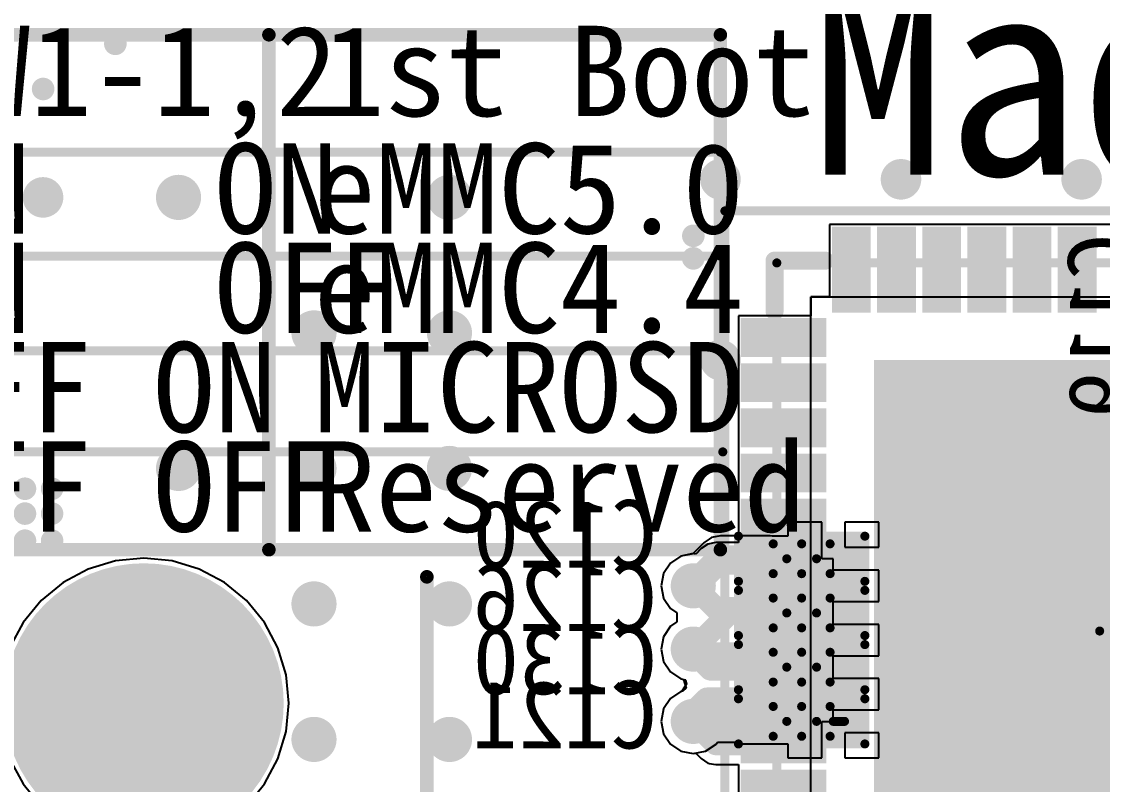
# Model space of a CAD drawing. Header units: millimetres. Extents: x 15 to 120, y 22 to 104.
# Drawn here: x 88.26 to 100.23, y 53.5 to 61.95 of the extents above; entities that cross this region are included whole.
import ezdxf

# ---------------------------------------------------------------- set-up
doc = ezdxf.new("R2010")
doc.units = ezdxf.units.MM
for name, color, linetype in [('BottomLayer', 5, 'Continuous'), ('BottomOverlay', 54, 'Continuous'), ('BottomPaste', 16, 'Continuous'), ('BottomSolder', 6, 'Continuous'), ('Mechanical13', 56, 'Continuous'), ('Mechanical15', 56, 'Continuous'), ('MultiLayer', 9, 'Continuous'), ('TopLayer', 1, 'Continuous'), ('TopOverlay', 2, 'Continuous'), ('TopPaste', 8, 'Continuous'), ('TopSolder', 216, 'Continuous')]:
    doc.layers.add(name, color=color, linetype=linetype)

msp = doc.modelspace()

# ---------------------------------------------------------------- linework, layer by layer
at = {"layer": 'BottomLayer'}
for p, q in [((97.123, 56.404), (96.746, 56.404)), ((96.746, 56.404), (96.746, 56.25)), ((97.123, 56), (97.123, 56.404)), ((97.754, 56.404), (97.377, 56.404)), ((97.377, 56.404), (97.377, 56.127)), ((97.754, 56.127), (97.754, 56.404)), ((96, 56.255), (95.902, 56.235)), ((96.55, 56.255), (96, 56.255)), ((96.575, 56.25), (96.55, 56.255)), ((96.746, 56.25), (96.575, 56.25)), ((95.82, 56.18), (95.695, 56.056)), ((95.875, 56.217), (95.82, 56.18)), ((95.902, 56.235), (95.875, 56.217)), ((95.563, 56.03), (95.448, 55.952)), ((95.695, 56.056), (95.563, 56.03)), ((97.377, 56.127), (97.754, 56.127)), ((89.301, 55.977), (89, 55.885)), ((89.615, 56.008), (89.301, 55.977)), ((89.929, 55.977), (89.615, 56.008)), ((90.23, 55.885), (89.929, 55.977)), ((95.448, 55.952), (95.37, 55.837)), ((97.25, 56), (97.123, 56)), ((97.25, 55.873), (97.25, 56)), ((89, 55.885), (88.722, 55.737)), ((90.508, 55.737), (90.23, 55.885)), ((95.37, 55.837), (95.343, 55.7)), ((97.754, 55.873), (97.25, 55.873)), ((97.754, 55.596), (97.754, 55.873)), ((88.722, 55.737), (88.478, 55.537)), ((90.752, 55.537), (90.508, 55.737)), ((95.343, 55.7), (95.37, 55.563)), ((88.478, 55.537), (88.278, 55.293)), ((90.952, 55.293), (90.752, 55.537)), ((95.37, 55.563), (95.448, 55.448)), ((97.754, 55.527), (97.754, 55.596)), ((95.448, 55.448), (95.519, 55.4)), ((97.25, 55.273), (97.25, 55.527)), ((97.25, 55.527), (97.754, 55.527)), ((88.278, 55.293), (88.13, 55.015)), ((91.1, 55.015), (90.952, 55.293)), ((95.519, 55.3), (95.448, 55.252)), ((95.519, 55.4), (95.519, 55.3)), ((95.448, 55.252), (95.37, 55.137)), ((97.754, 55.273), (97.25, 55.273)), ((97.754, 54.996), (97.754, 55.273)), ((95.37, 55.137), (95.343, 55)), ((91.192, 54.714), (91.1, 55.015)), ((95.343, 55), (95.37, 54.863)), ((97.754, 54.927), (97.754, 54.996)), ((95.37, 54.863), (95.448, 54.748)), ((97.25, 54.673), (97.25, 54.927)), ((97.25, 54.927), (97.754, 54.927)), ((91.223, 54.4), (91.192, 54.714)), ((95.448, 54.748), (95.563, 54.67)), ((95.563, 54.67), (95.591, 54.665)), ((95.591, 54.665), (95.62, 54.569)), ((97.754, 54.673), (97.25, 54.673)), ((97.754, 54.396), (97.754, 54.673)), ((95.448, 54.452), (95.37, 54.337)), ((95.563, 54.53), (95.448, 54.452)), ((95.586, 54.534), (95.563, 54.53)), ((95.62, 54.569), (95.586, 54.534)), ((91.192, 54.086), (91.223, 54.4)), ((95.37, 54.337), (95.343, 54.2)), ((97.754, 54.327), (97.754, 54.396)), ((97.25, 54.2), (97.25, 54.327)), ((97.25, 54.327), (97.754, 54.327)), ((95.343, 54.2), (95.37, 54.063)), ((97.123, 53.796), (97.123, 54.2)), ((97.123, 54.2), (97.25, 54.2)), ((91.1, 53.785), (91.192, 54.086)), ((95.37, 54.063), (95.448, 53.948)), ((97.754, 54.073), (97.377, 54.073)), ((97.377, 54.073), (97.377, 53.796)), ((97.754, 53.796), (97.754, 54.073)), ((95.448, 53.948), (95.563, 53.87)), ((95.563, 53.87), (95.7, 53.843)), ((95.7, 53.843), (95.837, 53.87)), ((95.837, 53.87), (95.952, 53.948)), ((95.952, 53.948), (95.968, 53.971)), ((95.968, 53.971), (96.2, 53.971)), ((96.2, 53.971), (96.2, 53.95)), ((96.2, 53.95), (96.746, 53.95)), ((96.746, 53.95), (96.746, 53.796)), ((88.13, 53.785), (88.278, 53.507)), ((90.952, 53.507), (91.1, 53.785)), ((96.746, 53.796), (97.123, 53.796)), ((97.377, 53.796), (97.754, 53.796)), ((88.278, 53.507), (88.478, 53.263)), ((90.752, 53.263), (90.952, 53.507))]:
    msp.add_line(p, q, dxfattribs=at)
for points, const_width in [([(89.238, 61.7, 1), (89.363, 61.7, 1)], 0.125), ([(89.875, 60, 1), (90.125, 60, 1)], 0.25), ([(92.875, 60, 1), (93.125, 60, 1)], 0.25), ([(91.375, 58.5, 1), (91.625, 58.5, 1)], 0.25), ([(92.875, 58.5, 1), (93.125, 58.5, 1)], 0.25), ([(89.875, 57, 1), (90.125, 57, 1)], 0.25), ([(91.375, 57, 1), (91.625, 57, 1)], 0.25), ([(92.875, 57, 1), (93.125, 57, 1)], 0.25), ([(95.925, 56, 1), (96.075, 56, 1)], 0.15), ([(95.925, 56, 1), (96.075, 56, 1)], 0.15), ([(96.475, 56, 1), (96.625, 56, 1)], 0.15), ([(97.063, 56, 1), (97.187, 56, 1)], 0.125), ([(97.313, 56, 1), (97.437, 56, 1)], 0.125), ([(97.863, 56, 1), (97.988, 56, 1)], 0.125), ([(88.865, 54.4, 1), (90.365, 54.4, 1)], 1.5), ([(95.575, 55.7, 1), (95.825, 55.7, 1)], 0.25), ([(95.625, 55.7, 1), (95.775, 55.7, 1)], 0.15), ([(91.375, 55.5, 1), (91.625, 55.5, 1)], 0.25), ([(92.875, 55.5, 1), (93.125, 55.5, 1)], 0.25), ([(96.037, 55.4, 1), (96.162, 55.4, 1)], 0.125), ([(96.037, 55.4, 1), (96.162, 55.4, 1)], 0.125), ([(96.487, 55.4, 1), (96.612, 55.4, 1)], 0.125), ([(97.063, 55.4, 1), (97.187, 55.4, 1)], 0.125), ([(97.313, 55.4, 1), (97.437, 55.4, 1)], 0.125), ([(95.575, 55, 1), (95.825, 55, 1)], 0.25), ([(95.625, 55, 1), (95.775, 55, 1)], 0.15), ([(95.638, 55, 1), (95.763, 55, 1)], 0.125), ([(95.825, 54.8, 1), (95.975, 54.8, 1)], 0.15), ([(95.825, 54.8, 1), (95.975, 54.8, 1)], 0.15), ([(96.475, 54.8, 1), (96.625, 54.8, 1)], 0.15), ([(97.063, 54.8, 1), (97.187, 54.8, 1)], 0.125), ([(97.313, 54.8, 1), (97.437, 54.8, 1)], 0.125), ([(95.575, 54.2, 1), (95.825, 54.2, 1)], 0.25), ([(91.375, 54, 1), (91.625, 54, 1)], 0.25), ([(92.875, 54, 1), (93.125, 54, 1)], 0.25), ([(95.638, 54.2, 1), (95.763, 54.2, 1)], 0.125), ([(95.638, 54.2, 1), (95.763, 54.2, 1)], 0.125), ([(95.638, 54.2, 1), (95.763, 54.2, 1)], 0.125), ([(96.487, 54.2, 1), (96.612, 54.2, 1)], 0.125), ([(97.063, 54.2, 1), (97.187, 54.2, 1)], 0.125), ([(97.225, 54.2, 1), (97.275, 54.2, 1)], 0.05), ([(97.313, 54.2, 1), (97.437, 54.2, 1)], 0.125), ([(97.35, 54.2, 1), (97.4, 54.2, 1)], 0.05), ([(97.863, 54.2, 1), (97.988, 54.2, 1)], 0.125)]:
    msp.add_lwpolyline(points, format="xyb", close=True, dxfattribs=dict(at, const_width=const_width))
for points, const_width in [([(95.7, 55.7), (96, 56)], 0.3), ([(96, 56), (96.55, 56)], 0.3), ([(95.7, 55), (96.1, 55.4)], 0.25), ([(96.1, 55.4), (96.55, 55.4)], 0.25), ([(95.7, 55), (95.9, 54.8)], 0.3), ([(95.9, 54.8), (96.55, 54.8)], 0.3), ([(95.7, 54.2), (96.55, 54.2)], 0.25), ([(95.7, 54.2), (95.7, 54.2)], 0.25), ([(97.25, 54.2), (97.375, 54.2)], 0.1)]:
    msp.add_lwpolyline(points, dxfattribs=dict(at, const_width=const_width))
for points in [[(96.3, 56.15), (96.3, 55.85), (96.8, 56.15), (96.8, 55.85)], [(97, 56.15), (97, 55.85), (97.5, 56.15), (97.5, 55.85)], [(96.3, 55.55), (96.3, 55.25), (96.8, 55.55), (96.8, 55.25)], [(97, 55.55), (97, 55.25), (97.5, 55.55), (97.5, 55.25)], [(96.3, 54.95), (96.3, 54.65), (96.8, 54.95), (96.8, 54.65)], [(97, 54.95), (97, 54.65), (97.5, 54.95), (97.5, 54.65)], [(96.3, 54.35), (96.3, 54.05), (96.8, 54.35), (96.8, 54.05)], [(97, 54.35), (97, 54.05), (97.5, 54.35), (97.5, 54.05)]]:
    msp.add_solid(points, dxfattribs=at)
at = {"layer": 'BottomPaste'}
for points in [[(96.3, 56.15), (96.3, 55.85), (96.8, 56.15), (96.8, 55.85)], [(96.3, 56.15), (96.3, 55.85), (96.8, 56.15), (96.8, 55.85)], [(97, 56.15), (97, 55.85), (97.5, 56.15), (97.5, 55.85)], [(97, 56.15), (97, 55.85), (97.5, 56.15), (97.5, 55.85)], [(96.3, 55.55), (96.3, 55.25), (96.8, 55.55), (96.8, 55.25)], [(96.3, 55.55), (96.3, 55.25), (96.8, 55.55), (96.8, 55.25)], [(97, 55.55), (97, 55.25), (97.5, 55.55), (97.5, 55.25)], [(97, 55.55), (97, 55.25), (97.5, 55.55), (97.5, 55.25)], [(96.3, 54.95), (96.3, 54.65), (96.8, 54.95), (96.8, 54.65)], [(96.3, 54.95), (96.3, 54.65), (96.8, 54.95), (96.8, 54.65)], [(97, 54.95), (97, 54.65), (97.5, 54.95), (97.5, 54.65)], [(97, 54.95), (97, 54.65), (97.5, 54.95), (97.5, 54.65)], [(96.3, 54.35), (96.3, 54.05), (96.8, 54.35), (96.8, 54.05)], [(96.3, 54.35), (96.3, 54.05), (96.8, 54.35), (96.8, 54.05)], [(97, 54.35), (97, 54.05), (97.5, 54.35), (97.5, 54.05)], [(97, 54.35), (97, 54.05), (97.5, 54.35), (97.5, 54.05)]]:
    msp.add_solid(points, dxfattribs=at)
at = {"layer": 'BottomSolder', "const_width": 1.55}
msp.add_lwpolyline([(88.84, 54.4, 1), (90.39, 54.4, 1)], format="xyb", close=True, dxfattribs=at)
msp.add_lwpolyline([(88.84, 54.4, 1), (90.39, 54.4, 1)], format="xyb", close=True, dxfattribs=at)
at = {"layer": 'BottomSolder'}
for points in [[(96.25, 56.2), (96.25, 55.8), (96.85, 56.2), (96.85, 55.8)], [(96.25, 56.2), (96.25, 55.8), (96.85, 56.2), (96.85, 55.8)], [(96.95, 56.2), (96.95, 55.8), (97.55, 56.2), (97.55, 55.8)], [(96.95, 56.2), (96.95, 55.8), (97.55, 56.2), (97.55, 55.8)], [(96.25, 55.6), (96.25, 55.2), (96.85, 55.6), (96.85, 55.2)], [(96.25, 55.6), (96.25, 55.2), (96.85, 55.6), (96.85, 55.2)], [(96.95, 55.6), (96.95, 55.2), (97.55, 55.6), (97.55, 55.2)], [(96.95, 55.6), (96.95, 55.2), (97.55, 55.6), (97.55, 55.2)], [(96.25, 55), (96.25, 54.6), (96.85, 55), (96.85, 54.6)], [(96.25, 55), (96.25, 54.6), (96.85, 55), (96.85, 54.6)], [(96.95, 55), (96.95, 54.6), (97.55, 55), (97.55, 54.6)], [(96.95, 55), (96.95, 54.6), (97.55, 55), (97.55, 54.6)], [(96.25, 54.4), (96.25, 54), (96.85, 54.4), (96.85, 54)], [(96.25, 54.4), (96.25, 54), (96.85, 54.4), (96.85, 54)], [(96.95, 54.4), (96.95, 54), (97.55, 54.4), (97.55, 54)], [(96.95, 54.4), (96.95, 54), (97.55, 54.4), (97.55, 54)]]:
    msp.add_solid(points, dxfattribs=at)
at = {"layer": 'Mechanical13', "const_width": 0.1}
for points in [[(96.625, 59.275), (104.775, 59.275)], [(96.625, 51.125), (96.625, 59.275)], [(96.585, 55.835), (96.585, 56.165)], [(96.585, 56.165), (97.215, 56.165)], [(97.215, 55.835), (97.215, 56.165)], [(96.585, 55.835), (97.215, 55.835)], [(96.585, 55.235), (96.585, 55.565)], [(96.585, 55.565), (97.215, 55.565)], [(97.215, 55.235), (97.215, 55.565)], [(96.585, 55.235), (97.215, 55.235)], [(96.585, 54.635), (96.585, 54.965)], [(96.585, 54.965), (97.215, 54.965)], [(97.215, 54.635), (97.215, 54.965)], [(96.585, 54.635), (97.215, 54.635)], [(96.585, 54.035), (96.585, 54.365)], [(96.585, 54.365), (97.215, 54.365)], [(97.215, 54.035), (97.215, 54.365)], [(96.585, 54.035), (97.215, 54.035)]]:
    msp.add_lwpolyline(points, dxfattribs=at)
at = {"layer": 'Mechanical13', "const_width": 0.05}
for points in [[(96.6, 59.275, 1), (96.65, 59.275, 1)], [(96.6, 59.275, 1), (96.65, 59.275, 1)], [(96.56, 56.165, 1), (96.61, 56.165, 1)], [(96.56, 56.165, 1), (96.61, 56.165, 1)], [(97.19, 56.165, 1), (97.24, 56.165, 1)], [(97.19, 56.165, 1), (97.24, 56.165, 1)], [(96.56, 55.835, 1), (96.61, 55.835, 1)], [(96.56, 55.835, 1), (96.61, 55.835, 1)], [(97.19, 55.835, 1), (97.24, 55.835, 1)], [(97.19, 55.835, 1), (97.24, 55.835, 1)], [(96.56, 55.565, 1), (96.61, 55.565, 1)], [(96.56, 55.565, 1), (96.61, 55.565, 1)], [(97.19, 55.565, 1), (97.24, 55.565, 1)], [(97.19, 55.565, 1), (97.24, 55.565, 1)], [(96.56, 55.235, 1), (96.61, 55.235, 1)], [(96.56, 55.235, 1), (96.61, 55.235, 1)], [(97.19, 55.235, 1), (97.24, 55.235, 1)], [(97.19, 55.235, 1), (97.24, 55.235, 1)], [(96.56, 54.965, 1), (96.61, 54.965, 1)], [(96.56, 54.965, 1), (96.61, 54.965, 1)], [(97.19, 54.965, 1), (97.24, 54.965, 1)], [(97.19, 54.965, 1), (97.24, 54.965, 1)], [(96.56, 54.635, 1), (96.61, 54.635, 1)], [(96.56, 54.635, 1), (96.61, 54.635, 1)], [(97.19, 54.635, 1), (97.24, 54.635, 1)], [(97.19, 54.635, 1), (97.24, 54.635, 1)], [(96.56, 54.365, 1), (96.61, 54.365, 1)], [(96.56, 54.365, 1), (96.61, 54.365, 1)], [(97.19, 54.365, 1), (97.24, 54.365, 1)], [(97.19, 54.365, 1), (97.24, 54.365, 1)], [(96.56, 54.035, 1), (96.61, 54.035, 1)], [(96.56, 54.035, 1), (96.61, 54.035, 1)], [(97.19, 54.035, 1), (97.24, 54.035, 1)], [(97.19, 54.035, 1), (97.24, 54.035, 1)]]:
    msp.add_lwpolyline(points, format="xyb", close=True, dxfattribs=at)
at = {"layer": 'Mechanical15', "const_width": 0.1}
for points in [[(96.05, 59.85), (105.35, 59.85)], [(96.05, 50.55), (96.05, 59.85)], [(96.2, 55.75), (96.2, 56.25)], [(96.2, 56.25), (97.6, 56.25)], [(97.6, 55.75), (97.6, 56.25)], [(96.9, 55.835), (96.9, 56.165)], [(96.735, 56), (97.065, 56)], [(96.2, 55.75), (97.6, 55.75)], [(96.2, 55.15), (96.2, 55.65)], [(96.2, 55.65), (97.6, 55.65)], [(97.6, 55.15), (97.6, 55.65)], [(96.9, 55.235), (96.9, 55.565)], [(96.735, 55.4), (97.065, 55.4)], [(96.2, 55.15), (97.6, 55.15)], [(100.2, 55.2), (101.2, 55.2)], [(96.2, 54.55), (96.2, 55.05)], [(96.2, 55.05), (97.6, 55.05)], [(97.6, 54.55), (97.6, 55.05)], [(96.9, 54.635), (96.9, 54.965)], [(96.735, 54.8), (97.065, 54.8)], [(96.2, 54.55), (97.6, 54.55)], [(96.2, 53.95), (96.2, 54.45)], [(96.2, 54.45), (97.6, 54.45)], [(97.6, 53.95), (97.6, 54.45)], [(96.9, 54.035), (96.9, 54.365)], [(96.735, 54.2), (97.065, 54.2)], [(96.2, 53.95), (97.6, 53.95)]]:
    msp.add_lwpolyline(points, dxfattribs=at)
at = {"layer": 'Mechanical15', "const_width": 0.05}
for points in [[(96.025, 59.85, 1), (96.075, 59.85, 1)], [(96.025, 59.85, 1), (96.075, 59.85, 1)], [(96.175, 56.25, 1), (96.225, 56.25, 1)], [(96.175, 56.25, 1), (96.225, 56.25, 1)], [(97.575, 56.25, 1), (97.625, 56.25, 1)], [(97.575, 56.25, 1), (97.625, 56.25, 1)], [(96.875, 56.165, 1), (96.925, 56.165, 1)], [(96.71, 56, 1), (96.76, 56, 1)], [(97.04, 56, 1), (97.09, 56, 1)], [(96.175, 55.75, 1), (96.225, 55.75, 1)], [(96.175, 55.75, 1), (96.225, 55.75, 1)], [(96.875, 55.835, 1), (96.925, 55.835, 1)], [(97.575, 55.75, 1), (97.625, 55.75, 1)], [(97.575, 55.75, 1), (97.625, 55.75, 1)], [(96.175, 55.65, 1), (96.225, 55.65, 1)], [(96.175, 55.65, 1), (96.225, 55.65, 1)], [(97.575, 55.65, 1), (97.625, 55.65, 1)], [(97.575, 55.65, 1), (97.625, 55.65, 1)], [(96.875, 55.565, 1), (96.925, 55.565, 1)], [(96.71, 55.4, 1), (96.76, 55.4, 1)], [(97.04, 55.4, 1), (97.09, 55.4, 1)], [(96.175, 55.15, 1), (96.225, 55.15, 1)], [(96.175, 55.15, 1), (96.225, 55.15, 1)], [(96.875, 55.235, 1), (96.925, 55.235, 1)], [(97.575, 55.15, 1), (97.625, 55.15, 1)], [(97.575, 55.15, 1), (97.625, 55.15, 1)], [(100.175, 55.2, 1), (100.225, 55.2, 1)], [(96.175, 55.05, 1), (96.225, 55.05, 1)], [(96.175, 55.05, 1), (96.225, 55.05, 1)], [(97.575, 55.05, 1), (97.625, 55.05, 1)], [(97.575, 55.05, 1), (97.625, 55.05, 1)], [(96.875, 54.965, 1), (96.925, 54.965, 1)], [(96.71, 54.8, 1), (96.76, 54.8, 1)], [(97.04, 54.8, 1), (97.09, 54.8, 1)], [(96.175, 54.55, 1), (96.225, 54.55, 1)], [(96.175, 54.55, 1), (96.225, 54.55, 1)], [(96.875, 54.635, 1), (96.925, 54.635, 1)], [(97.575, 54.55, 1), (97.625, 54.55, 1)], [(97.575, 54.55, 1), (97.625, 54.55, 1)], [(96.175, 54.45, 1), (96.225, 54.45, 1)], [(96.175, 54.45, 1), (96.225, 54.45, 1)], [(97.575, 54.45, 1), (97.625, 54.45, 1)], [(97.575, 54.45, 1), (97.625, 54.45, 1)], [(96.875, 54.365, 1), (96.925, 54.365, 1)], [(96.71, 54.2, 1), (96.76, 54.2, 1)], [(97.04, 54.2, 1), (97.09, 54.2, 1)], [(96.175, 53.95, 1), (96.225, 53.95, 1)], [(96.175, 53.95, 1), (96.225, 53.95, 1)], [(96.875, 54.035, 1), (96.925, 54.035, 1)], [(97.575, 53.95, 1), (97.625, 53.95, 1)], [(97.575, 53.95, 1), (97.625, 53.95, 1)]]:
    msp.add_lwpolyline(points, format="xyb", close=True, dxfattribs=at)
at = {"layer": 'MultiLayer'}
for points, const_width in [([(89.238, 61.7, 1), (89.363, 61.7, 1)], 0.125), ([(88.438, 61.2, 1), (88.563, 61.2, 1)], 0.125), ([(95.888, 60.2, 1), (96.113, 60.2, 1)], 0.225), ([(97.888, 60.2, 1), (98.112, 60.2, 1)], 0.225), ([(99.888, 60.2, 1), (100.112, 60.2, 1)], 0.225), ([(88.388, 60, 1), (88.612, 60, 1)], 0.225), ([(89.875, 60, 1), (90.125, 60, 1)], 0.25), ([(92.875, 60, 1), (93.125, 60, 1)], 0.25), ([(95.638, 59.575, 1), (95.763, 59.575, 1)], 0.125), ([(95.638, 59.325, 1), (95.763, 59.325, 1)], 0.125), ([(91.375, 58.5, 1), (91.625, 58.5, 1)], 0.25), ([(92.875, 58.5, 1), (93.125, 58.5, 1)], 0.25), ([(95.888, 58.2, 1), (96.113, 58.2, 1)], 0.225), ([(89.875, 57, 1), (90.125, 57, 1)], 0.25), ([(91.375, 57, 1), (91.625, 57, 1)], 0.25), ([(92.875, 57, 1), (93.125, 57, 1)], 0.25), ([(88.237, 56.775, 1), (88.362, 56.775, 1)], 0.125), ([(88.538, 56.775, 1), (88.662, 56.775, 1)], 0.125), ([(88.237, 56.5, 1), (88.362, 56.5, 1)], 0.125), ([(88.538, 56.5, 1), (88.662, 56.5, 1)], 0.125), ([(88.237, 56.2, 1), (88.362, 56.2, 1)], 0.125), ([(88.538, 56.2, 1), (88.662, 56.2, 1)], 0.125), ([(97.063, 56, 1), (97.187, 56, 1)], 0.125), ([(97.313, 56, 1), (97.437, 56, 1)], 0.125), ([(97.863, 56, 1), (97.988, 56, 1)], 0.125), ([(95.575, 55.7, 1), (95.825, 55.7, 1)], 0.25), ([(91.375, 55.5, 1), (91.625, 55.5, 1)], 0.25), ([(92.875, 55.5, 1), (93.125, 55.5, 1)], 0.25), ([(97.063, 55.4, 1), (97.187, 55.4, 1)], 0.125), ([(97.313, 55.4, 1), (97.437, 55.4, 1)], 0.125), ([(95.575, 55, 1), (95.825, 55, 1)], 0.25), ([(97.063, 54.8, 1), (97.187, 54.8, 1)], 0.125), ([(97.313, 54.8, 1), (97.437, 54.8, 1)], 0.125), ([(95.575, 54.2, 1), (95.825, 54.2, 1)], 0.25), ([(91.375, 54, 1), (91.625, 54, 1)], 0.25), ([(92.875, 54, 1), (93.125, 54, 1)], 0.25), ([(97.063, 54.2, 1), (97.187, 54.2, 1)], 0.125), ([(97.313, 54.2, 1), (97.437, 54.2, 1)], 0.125), ([(97.863, 54.2, 1), (97.988, 54.2, 1)], 0.125)]:
    msp.add_lwpolyline(points, format="xyb", close=True, dxfattribs=dict(at, const_width=const_width))
at = {"layer": 'TopLayer'}
for p, q in [((97.69, 59.7), (97.21, 59.7)), ((97.21, 59.7), (97.21, 58.9)), ((97.71, 59.7), (97.69, 59.7)), ((97.69, 59.7), (97.69, 59.7)), ((98.19, 59.7), (97.71, 59.7)), ((97.71, 59.7), (97.71, 59.7)), ((97.71, 59.7), (97.71, 59.7)), ((97.71, 59.7), (97.71, 59.7)), ((98.21, 59.7), (98.19, 59.7)), ((98.19, 59.7), (98.19, 59.7)), ((98.69, 59.7), (98.21, 59.7)), ((98.21, 59.7), (98.21, 59.7)), ((98.21, 59.7), (98.21, 59.7)), ((98.21, 59.7), (98.21, 59.7)), ((98.71, 59.7), (98.69, 59.7)), ((98.69, 59.7), (98.69, 59.7)), ((99.19, 59.7), (98.71, 59.7)), ((98.71, 59.7), (98.71, 59.7)), ((98.71, 59.7), (98.71, 59.7)), ((98.71, 59.7), (98.71, 59.7)), ((99.21, 59.7), (99.19, 59.7)), ((99.19, 59.7), (99.19, 59.7)), ((99.69, 59.7), (99.21, 59.7)), ((99.21, 59.7), (99.21, 59.7)), ((99.21, 59.7), (99.21, 59.7)), ((99.21, 59.7), (99.21, 59.7)), ((99.71, 59.7), (99.69, 59.7)), ((99.69, 59.7), (99.69, 59.7)), ((100.19, 59.7), (99.71, 59.7)), ((99.71, 59.7), (99.71, 59.7)), ((99.71, 59.7), (99.71, 59.7)), ((99.71, 59.7), (99.71, 59.7)), ((100.21, 59.7), (100.19, 59.7)), ((100.19, 59.7), (100.19, 59.7)), ((100.69, 59.7), (100.21, 59.7)), ((100.21, 59.7), (100.21, 59.7)), ((100.21, 59.7), (100.21, 59.7)), ((100.21, 59.7), (100.21, 59.7)), ((97, 51.5), (97, 58.9)), ((97, 58.9), (104.4, 58.9)), ((97.21, 58.9), (97, 58.9)), ((97, 58.9), (97, 58.69)), ((97, 58.69), (96.2, 58.69)), ((96.2, 58.69), (96.2, 58.21)), ((96.2, 58.21), (96.2, 58.21)), ((96.2, 58.21), (96.2, 58.19)), ((96.2, 58.19), (96.2, 58.19)), ((96.2, 58.19), (96.2, 57.71)), ((96.2, 57.71), (96.2, 57.71)), ((96.2, 57.71), (96.2, 57.69)), ((96.2, 57.69), (96.2, 57.69)), ((96.2, 57.69), (96.2, 57.21)), ((96.2, 57.21), (96.2, 57.21)), ((96.2, 57.21), (96.2, 57.19)), ((96.2, 57.19), (96.2, 57.19)), ((96.2, 57.19), (96.2, 56.71)), ((96.2, 56.71), (96.2, 56.71)), ((96.2, 56.71), (96.2, 56.69)), ((96.2, 56.69), (96.2, 56.69)), ((96.2, 56.69), (96.2, 56.21)), ((95.862, 56.162), (95.788, 56.112)), ((95.95, 56.179), (95.862, 56.162)), ((96.2, 56.179), (95.95, 56.179)), ((96.2, 56.21), (96.2, 56.21)), ((96.2, 56.21), (96.2, 56.19)), ((96.2, 56.19), (96.2, 56.19)), ((96.2, 56.19), (96.2, 56.179)), ((95.563, 56.03), (95.448, 55.952)), ((95.7, 56.057), (95.563, 56.03)), ((95.727, 56.051), (95.7, 56.057)), ((95.788, 56.112), (95.727, 56.051)), ((89.301, 55.977), (89, 55.885)), ((89.615, 56.008), (89.301, 55.977)), ((89.929, 55.977), (89.615, 56.008)), ((90.23, 55.885), (89.929, 55.977)), ((95.448, 55.952), (95.37, 55.837)), ((89, 55.885), (88.722, 55.737)), ((90.508, 55.737), (90.23, 55.885)), ((95.37, 55.837), (95.343, 55.7)), ((88.722, 55.737), (88.478, 55.537)), ((90.752, 55.537), (90.508, 55.737)), ((95.343, 55.7), (95.37, 55.563)), ((88.478, 55.537), (88.278, 55.293)), ((90.952, 55.293), (90.752, 55.537)), ((95.37, 55.563), (95.448, 55.448)), ((95.448, 55.448), (95.519, 55.4)), ((88.278, 55.293), (88.13, 55.015)), ((91.1, 55.015), (90.952, 55.293)), ((95.519, 55.3), (95.448, 55.252)), ((95.519, 55.4), (95.519, 55.3)), ((95.448, 55.252), (95.37, 55.137)), ((95.37, 55.137), (95.343, 55)), ((91.192, 54.714), (91.1, 55.015)), ((95.343, 55), (95.37, 54.863)), ((95.37, 54.863), (95.448, 54.748)), ((91.223, 54.4), (91.192, 54.714)), ((95.448, 54.748), (95.563, 54.67)), ((95.563, 54.67), (95.612, 54.661)), ((95.625, 54.617), (95.573, 54.532)), ((95.612, 54.661), (95.625, 54.617)), ((95.448, 54.452), (95.37, 54.337)), ((95.563, 54.53), (95.448, 54.452)), ((95.573, 54.532), (95.563, 54.53)), ((91.192, 54.086), (91.223, 54.4)), ((95.37, 54.337), (95.343, 54.2)), ((95.343, 54.2), (95.37, 54.063)), ((91.1, 53.785), (91.192, 54.086)), ((95.37, 54.063), (95.448, 53.948)), ((95.448, 53.948), (95.563, 53.87)), ((95.563, 53.87), (95.7, 53.843)), ((88.13, 53.785), (88.278, 53.507)), ((90.952, 53.507), (91.1, 53.785)), ((95.7, 53.843), (95.727, 53.849)), ((95.727, 53.849), (95.788, 53.788)), ((95.788, 53.788), (95.862, 53.738)), ((95.862, 53.738), (95.877, 53.735)), ((95.877, 53.735), (95.95, 53.721)), ((95.95, 53.721), (95.95, 53.721)), ((95.95, 53.721), (96.2, 53.721)), ((96.2, 53.721), (96.2, 53.71)), ((96.2, 53.71), (96.2, 53.71)), ((96.2, 53.71), (96.2, 53.69)), ((96.2, 53.69), (96.2, 53.69)), ((96.2, 53.69), (96.2, 53.21)), ((88.278, 53.507), (88.478, 53.263)), ((90.752, 53.263), (90.952, 53.507))]:
    msp.add_line(p, q, dxfattribs=at)
for points, const_width in [([(88.438, 61.2, 1), (88.563, 61.2, 1)], 0.125), ([(89.875, 60, 1), (90.125, 60, 1)], 0.25), ([(92.875, 60, 1), (93.125, 60, 1)], 0.25), ([(91.375, 58.5, 1), (91.625, 58.5, 1)], 0.25), ([(92.875, 58.5, 1), (93.125, 58.5, 1)], 0.25), ([(89.875, 57, 1), (90.125, 57, 1)], 0.25), ([(91.375, 57, 1), (91.625, 57, 1)], 0.25), ([(92.875, 57, 1), (93.125, 57, 1)], 0.25), ([(95.888, 55.95, 1), (96.013, 55.95, 1)], 0.125), ([(95.888, 55.95, 1), (96.013, 55.95, 1)], 0.125), ([(96.637, 55.95, 1), (96.762, 55.95, 1)], 0.125), ([(88.865, 54.4, 1), (90.365, 54.4, 1)], 1.5), ([(95.575, 55.7, 1), (95.825, 55.7, 1)], 0.25), ([(95.638, 55.7, 1), (95.763, 55.7, 1)], 0.125), ([(95.638, 55.7, 1), (95.763, 55.7, 1)], 0.125), ([(91.375, 55.5, 1), (91.625, 55.5, 1)], 0.25), ([(92.875, 55.5, 1), (93.125, 55.5, 1)], 0.25), ([(95.888, 55.45, 1), (96.013, 55.45, 1)], 0.125), ([(95.888, 55.45, 1), (96.013, 55.45, 1)], 0.125), ([(96.637, 55.45, 1), (96.762, 55.45, 1)], 0.125), ([(95.575, 55, 1), (95.825, 55, 1)], 0.25), ([(95.787, 54.95, 1), (95.912, 54.95, 1)], 0.125), ([(96.637, 54.95, 1), (96.762, 54.95, 1)], 0.125), ([(95.788, 54.45, 1), (95.913, 54.45, 1)], 0.125), ([(95.788, 54.45, 1), (95.913, 54.45, 1)], 0.125), ([(96.637, 54.45, 1), (96.762, 54.45, 1)], 0.125), ([(95.575, 54.2, 1), (95.825, 54.2, 1)], 0.25), ([(95.588, 54.25, 1), (95.713, 54.25, 1)], 0.125), ([(95.588, 54.25, 1), (95.713, 54.25, 1)], 0.125), ([(91.375, 54, 1), (91.625, 54, 1)], 0.25), ([(92.875, 54, 1), (93.125, 54, 1)], 0.25), ([(95.638, 54.2, 1), (95.763, 54.2, 1)], 0.125), ([(95.638, 54.2, 1), (95.763, 54.2, 1)], 0.125), ([(95.888, 53.95, 1), (96.013, 53.95, 1)], 0.125), ([(95.888, 53.95, 1), (96.013, 53.95, 1)], 0.125), ([(96.637, 53.95, 1), (96.762, 53.95, 1)], 0.125)]:
    msp.add_lwpolyline(points, format="xyb", close=True, dxfattribs=dict(at, const_width=const_width))
at = {"layer": 'TopLayer', "const_width": 0.25}
for points in [[(95.7, 55.7), (95.95, 55.95)], [(95.95, 55.95), (96.7, 55.95)], [(95.7, 55.7), (95.95, 55.45)], [(95.95, 55.45), (96.7, 55.45)], [(95.85, 54.95), (96.7, 54.95)], [(95.65, 54.25), (95.85, 54.45)], [(95.85, 54.45), (96.7, 54.45)], [(95.65, 54.25), (95.7, 54.2)], [(95.7, 54.2), (95.95, 53.95)], [(95.95, 53.95), (96.7, 53.95)]]:
    msp.add_lwpolyline(points, dxfattribs=at)
at = {"layer": 'TopLayer'}
for points in [[(97.59, 59.6), (97.31, 59.6), (97.59, 58.8), (97.31, 58.8)], [(98.09, 59.6), (97.81, 59.6), (98.09, 58.8), (97.81, 58.8)], [(98.59, 59.6), (98.31, 59.6), (98.59, 58.8), (98.31, 58.8)], [(99.09, 59.6), (98.81, 59.6), (99.09, 58.8), (98.81, 58.8)], [(99.59, 59.6), (99.31, 59.6), (99.59, 58.8), (99.31, 58.8)], [(100.09, 59.6), (99.81, 59.6), (100.09, 58.8), (99.81, 58.8)], [(97.1, 58.31), (97.1, 58.59), (96.3, 58.31), (96.3, 58.59)], [(97.1, 57.81), (97.1, 58.09), (96.3, 57.81), (96.3, 58.09)], [(103.65, 52.25), (103.65, 58.15), (97.75, 52.25), (97.75, 58.15)], [(97.1, 57.31), (97.1, 57.59), (96.3, 57.31), (96.3, 57.59)], [(97.1, 56.81), (97.1, 57.09), (96.3, 56.81), (96.3, 57.09)], [(97.1, 56.31), (97.1, 56.59), (96.3, 56.31), (96.3, 56.59)], [(97.1, 55.81), (97.1, 56.09), (96.3, 55.81), (96.3, 56.09)], [(97.1, 55.31), (97.1, 55.59), (96.3, 55.31), (96.3, 55.59)], [(97.1, 54.81), (97.1, 55.09), (96.3, 54.81), (96.3, 55.09)], [(97.1, 54.31), (97.1, 54.59), (96.3, 54.31), (96.3, 54.59)], [(97.1, 53.81), (97.1, 54.09), (96.3, 53.81), (96.3, 54.09)], [(97.1, 53.31), (97.1, 53.59), (96.3, 53.31), (96.3, 53.59)]]:
    msp.add_solid(points, dxfattribs=at)
at = {"layer": 'TopOverlay'}
for points, const_width in [([(86.75, 61.8), (91, 61.8)], 0.15), ([(91, 61.8), (96, 61.8)], 0.15), ([(91, 56.1), (91, 61.8)], 0.15), ([(96, 56.1), (96, 61.8)], 0.15), ([(86.75, 60.5), (96, 60.5)], 0.1), ([(86.75, 59.35), (96, 59.35)], 0.1), ([(96.6, 58.74), (96.6, 59.3)], 0.2), ([(96.6, 59.3), (97.16, 59.3)], 0.2), ([(86.75, 58.3), (96, 58.3)], 0.1), ([(86.777, 57.183), (96.027, 57.183)], 0.1), ([(86.75, 56.1), (96, 56.1)], 0.15), ([(92.75, 52.45), (92.75, 55.8)], 0.15)]:
    msp.add_lwpolyline(points, dxfattribs=dict(at, const_width=const_width))
for points, const_width in [([(90.963, 61.8, 1), (91.038, 61.8, 1)], 0.075), ([(90.963, 61.8, 1), (91.038, 61.8, 1)], 0.075), ([(90.963, 61.8, 1), (91.038, 61.8, 1)], 0.075), ([(95.963, 61.8, 1), (96.037, 61.8, 1)], 0.075), ([(95.963, 61.8, 1), (96.037, 61.8, 1)], 0.075), ([(95.975, 60.5, 1), (96.025, 60.5, 1)], 0.05), ([(95.975, 59.35, 1), (96.025, 59.35, 1)], 0.05), ([(96.55, 59.3, 1), (96.65, 59.3, 1)], 0.1), ([(96.55, 59.3, 1), (96.65, 59.3, 1)], 0.1), ([(97.11, 59.3, 1), (97.21, 59.3, 1)], 0.1), ([(96.55, 58.74, 1), (96.65, 58.74, 1)], 0.1), ([(95.975, 58.3, 1), (96.025, 58.3, 1)], 0.05), ([(96.002, 57.183, 1), (96.052, 57.183, 1)], 0.05), ([(90.963, 56.1, 1), (91.038, 56.1, 1)], 0.075), ([(95.963, 56.1, 1), (96.037, 56.1, 1)], 0.075), ([(95.963, 56.1, 1), (96.037, 56.1, 1)], 0.075), ([(92.712, 55.8, 1), (92.788, 55.8, 1)], 0.075)]:
    msp.add_lwpolyline(points, format="xyb", close=True, dxfattribs=dict(at, const_width=const_width))
at = {"layer": 'TopPaste'}
for points in [[(97.59, 59.6), (97.31, 59.6), (97.59, 58.8), (97.31, 58.8)], [(97.59, 59.6), (97.31, 59.6), (97.59, 58.8), (97.31, 58.8)], [(98.09, 59.6), (97.81, 59.6), (98.09, 58.8), (97.81, 58.8)], [(98.09, 59.6), (97.81, 59.6), (98.09, 58.8), (97.81, 58.8)], [(98.59, 59.6), (98.31, 59.6), (98.59, 58.8), (98.31, 58.8)], [(98.59, 59.6), (98.31, 59.6), (98.59, 58.8), (98.31, 58.8)], [(99.09, 59.6), (98.81, 59.6), (99.09, 58.8), (98.81, 58.8)], [(99.09, 59.6), (98.81, 59.6), (99.09, 58.8), (98.81, 58.8)], [(99.59, 59.6), (99.31, 59.6), (99.59, 58.8), (99.31, 58.8)], [(99.59, 59.6), (99.31, 59.6), (99.59, 58.8), (99.31, 58.8)], [(100.09, 59.6), (99.81, 59.6), (100.09, 58.8), (99.81, 58.8)], [(100.09, 59.6), (99.81, 59.6), (100.09, 58.8), (99.81, 58.8)], [(97.1, 58.31), (97.1, 58.59), (96.3, 58.31), (96.3, 58.59)], [(97.1, 58.31), (97.1, 58.59), (96.3, 58.31), (96.3, 58.59)], [(97.1, 57.81), (97.1, 58.09), (96.3, 57.81), (96.3, 58.09)], [(97.1, 57.81), (97.1, 58.09), (96.3, 57.81), (96.3, 58.09)], [(103.65, 52.25), (103.65, 58.15), (97.75, 52.25), (97.75, 58.15)], [(103.65, 52.25), (103.65, 58.15), (97.75, 52.25), (97.75, 58.15)], [(97.1, 57.31), (97.1, 57.59), (96.3, 57.31), (96.3, 57.59)], [(97.1, 57.31), (97.1, 57.59), (96.3, 57.31), (96.3, 57.59)], [(97.1, 56.81), (97.1, 57.09), (96.3, 56.81), (96.3, 57.09)], [(97.1, 56.81), (97.1, 57.09), (96.3, 56.81), (96.3, 57.09)], [(97.1, 56.31), (97.1, 56.59), (96.3, 56.31), (96.3, 56.59)], [(97.1, 56.31), (97.1, 56.59), (96.3, 56.31), (96.3, 56.59)], [(97.1, 55.81), (97.1, 56.09), (96.3, 55.81), (96.3, 56.09)], [(97.1, 55.81), (97.1, 56.09), (96.3, 55.81), (96.3, 56.09)], [(97.1, 55.31), (97.1, 55.59), (96.3, 55.31), (96.3, 55.59)], [(97.1, 55.31), (97.1, 55.59), (96.3, 55.31), (96.3, 55.59)], [(97.1, 54.81), (97.1, 55.09), (96.3, 54.81), (96.3, 55.09)], [(97.1, 54.81), (97.1, 55.09), (96.3, 54.81), (96.3, 55.09)], [(97.1, 54.31), (97.1, 54.59), (96.3, 54.31), (96.3, 54.59)], [(97.1, 54.31), (97.1, 54.59), (96.3, 54.31), (96.3, 54.59)], [(97.1, 53.81), (97.1, 54.09), (96.3, 53.81), (96.3, 54.09)], [(97.1, 53.81), (97.1, 54.09), (96.3, 53.81), (96.3, 54.09)], [(97.1, 53.31), (97.1, 53.59), (96.3, 53.31), (96.3, 53.59)], [(97.1, 53.31), (97.1, 53.59), (96.3, 53.31), (96.3, 53.59)]]:
    msp.add_solid(points, dxfattribs=at)
at = {"layer": 'TopSolder', "const_width": 1.55}
msp.add_lwpolyline([(88.84, 54.4, 1), (90.39, 54.4, 1)], format="xyb", close=True, dxfattribs=at)
msp.add_lwpolyline([(88.84, 54.4, 1), (90.39, 54.4, 1)], format="xyb", close=True, dxfattribs=at)
at = {"layer": 'TopSolder'}
for points in [[(97.665, 59.675), (97.235, 59.675), (97.665, 58.725), (97.235, 58.725)], [(97.665, 59.675), (97.235, 59.675), (97.665, 58.725), (97.235, 58.725)], [(98.165, 59.675), (97.735, 59.675), (98.165, 58.725), (97.735, 58.725)], [(98.165, 59.675), (97.735, 59.675), (98.165, 58.725), (97.735, 58.725)], [(98.665, 59.675), (98.235, 59.675), (98.665, 58.725), (98.235, 58.725)], [(98.665, 59.675), (98.235, 59.675), (98.665, 58.725), (98.235, 58.725)], [(99.165, 59.675), (98.735, 59.675), (99.165, 58.725), (98.735, 58.725)], [(99.165, 59.675), (98.735, 59.675), (99.165, 58.725), (98.735, 58.725)], [(99.665, 59.675), (99.235, 59.675), (99.665, 58.725), (99.235, 58.725)], [(99.665, 59.675), (99.235, 59.675), (99.665, 58.725), (99.235, 58.725)], [(100.165, 59.675), (99.735, 59.675), (100.165, 58.725), (99.735, 58.725)], [(100.165, 59.675), (99.735, 59.675), (100.165, 58.725), (99.735, 58.725)], [(97.175, 58.235), (97.175, 58.665), (96.225, 58.235), (96.225, 58.665)], [(97.175, 58.235), (97.175, 58.665), (96.225, 58.235), (96.225, 58.665)], [(97.175, 57.735), (97.175, 58.165), (96.225, 57.735), (96.225, 58.165)], [(97.175, 57.735), (97.175, 58.165), (96.225, 57.735), (96.225, 58.165)], [(103.7, 52.2), (103.7, 58.2), (97.7, 52.2), (97.7, 58.2)], [(103.7, 52.2), (103.7, 58.2), (97.7, 52.2), (97.7, 58.2)], [(97.175, 57.235), (97.175, 57.665), (96.225, 57.235), (96.225, 57.665)], [(97.175, 57.235), (97.175, 57.665), (96.225, 57.235), (96.225, 57.665)], [(97.175, 56.735), (97.175, 57.165), (96.225, 56.735), (96.225, 57.165)], [(97.175, 56.735), (97.175, 57.165), (96.225, 56.735), (96.225, 57.165)], [(97.175, 56.235), (97.175, 56.665), (96.225, 56.235), (96.225, 56.665)], [(97.175, 56.235), (97.175, 56.665), (96.225, 56.235), (96.225, 56.665)], [(97.175, 55.735), (97.175, 56.165), (96.225, 55.735), (96.225, 56.165)], [(97.175, 55.735), (97.175, 56.165), (96.225, 55.735), (96.225, 56.165)], [(97.175, 55.235), (97.175, 55.665), (96.225, 55.235), (96.225, 55.665)], [(97.175, 55.235), (97.175, 55.665), (96.225, 55.235), (96.225, 55.665)], [(97.175, 54.735), (97.175, 55.165), (96.225, 54.735), (96.225, 55.165)], [(97.175, 54.735), (97.175, 55.165), (96.225, 54.735), (96.225, 55.165)], [(97.175, 54.235), (97.175, 54.665), (96.225, 54.235), (96.225, 54.665)], [(97.175, 54.235), (97.175, 54.665), (96.225, 54.235), (96.225, 54.665)], [(97.175, 53.735), (97.175, 54.165), (96.225, 53.735), (96.225, 54.165)], [(97.175, 53.735), (97.175, 54.165), (96.225, 53.735), (96.225, 54.165)], [(97.175, 53.235), (97.175, 53.665), (96.225, 53.235), (96.225, 53.665)], [(97.175, 53.235), (97.175, 53.665), (96.225, 53.235), (96.225, 53.665)]]:
    msp.add_solid(points, dxfattribs=at)

# ---------------------------------------------------------------- texts
at = {"layer": 'BottomOverlay', "text_generation_flag": 2}
for s, rotation, p in [('C119', 90, (100.6, 59.6)), ('C120', 360, (95.3, 55.9)), ('C126', 360, (95.3, 55.2)), ('C130', 360, (95.3, 54.5)), ('C121', 360, (95.3, 53.9))]:
    msp.add_text(s, height=0.75, rotation=rotation, dxfattribs=at).set_placement(p)
at = {"layer": 'TopOverlay'}
for s, height, p in [('Made In Korea', 2.2, (97, 60.25)), ('SW1-1,2', 1, (87, 60.9)), ('1st Boot', 1, (91.6, 60.9)), ('ON   ON ', 1, (87, 59.6)), ('eMMC5.0', 1, (91.5, 59.6)), ('ON   OFF', 1, (87, 58.5)), ('eMMC4.4', 1, (91.5, 58.5)), ('OFF ON', 1, (87, 57.4)), ('MICROSD', 1, (91.5, 57.4)), ('Reserved', 1, (91.5, 56.3)), ('OFF OFF', 1, (87, 56.3))]:
    msp.add_text(s, height=height, dxfattribs=at).set_placement(p)

doc.saveas('drawing.dxf')
